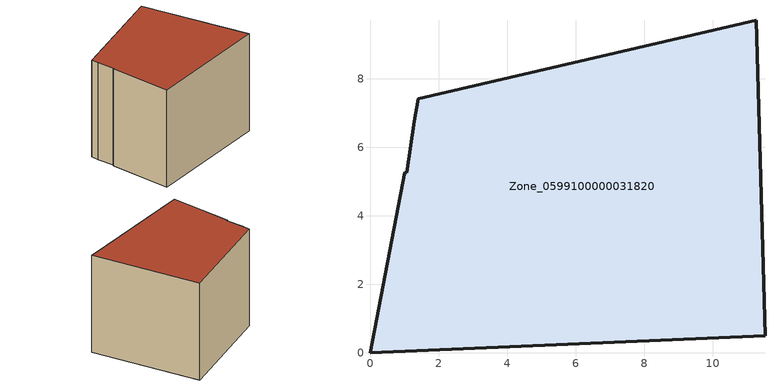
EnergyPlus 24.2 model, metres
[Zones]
Zone_0599100000031820
 floor ground (C_G): 1.27,6.76 1.4,7.43 11.26,9.72 11.52,0.5 0,0 0.99,5.28 1.06,5.26 z0
 wall outside (C_F): 11.52,0.5 11.26,9.72 1.4,7.43 1.27,6.76 1.06,5.26 0.99,5.28 0,0 11.52,0.5 z0:7.65
 roof outside (C_R): 1.4,7.43 1.27,6.76 1.06,5.26 0.99,5.28 0,0 11.52,0.5 11.26,9.72 z7.65
[BUILDING]
Pand.0599100000031820: North Axis=0; Terrain=City; Loads Convergence Tolerance Value=0.04; Temperature Convergence Tolerance Value=0.4; Solar Distribution=FullExterior; Maximum Number of Warmup Days=25; Minimum Number of Warmup Days=1
[Site:Location]
Rotterdam.The.Hague.AP_ZH_NLD Design_Conditions: Latitude=51.96; Longitude=4.45; Time Zone=1; Elevation=-4.5
[SITE:GROUNDTEMPERATURE:BUILDINGSURFACE]
18, 18, 18, 18, 18, 18, 18, 18, 18, 18, 18, 18
[MATERIAL] Thermal Absorptance=0.9; Solar Absorptance=0.7; Visible Absorptance=0.7
Name | Roughness | Thickness | Conductivity | Density | Specific Heat
G.TC.1946 | MediumSmooth | 0.15 | 1 | 540 | 1210
F.TC.1946 | Rough | 0.3 | 0.857143 | 1920 | 840
R.TC.1946 | MediumRough | 0.2 | 0.909091 | 1500 | 1000
[CONSTRUCTION]
C_G: G.TC.1946
C_F: F.TC.1946
C_R: R.TC.1946
[ZONE]
Zone_0599100000031820: Type=1; Multiplier=1; Ceiling Height=Autocalculate; Volume=Autocalculate; Floor Area=autocalculate; Part of Total Floor Area=Yes
[ZONEINFILTRATION:DESIGNFLOWRATE]
Infil_Zone_0599100000031820: Zone or ZoneList or Space or SpaceList=Zone_0599100000031820; Schedule=AlwaysOn; Design Flow Rate Calculation Method=Flow/Area; Flow Rate per Floor Area=0.003; Constant Term Coefficient=1; Temperature Term Coefficient=0; Velocity Term Coefficient=0; Velocity Squared Term Coefficient=0
[HVACTEMPLATE:ZONE:IDEALLOADSAIRSYSTEM]
Zone_0599100000031820: Maximum Heating Supply Air Temperature=50; Minimum Cooling Supply Air Temperature=13; Maximum Heating Supply Air Humidity Ratio=0.0156; Minimum Cooling Supply Air Humidity Ratio=0.0077; Heating Limit=NoLimit; Cooling Limit=NoLimit; Dehumidification Control Type=ConstantSensibleHeatRatio; Cooling Sensible Heat Ratio=0.7; Dehumidification Setpoint=60; Humidification Control Type=None; Humidification Setpoint=30; Outdoor Air Method=None; Outdoor Air Flow Rate per Person=0.00944; Outdoor Air Flow Rate per Zone Floor Area=0; Outdoor Air Flow Rate per Zone=0; Demand Controlled Ventilation Type=None; Outdoor Air Economizer Type=NoEconomizer; Heat Recovery Type=None; Sensible Heat Recovery Effectiveness=0.7; Latent Heat Recovery Effectiveness=0.65
[ZONECONTROL:THERMOSTAT]
ThermostatControl_Zone_0599100000031820: Zone or ZoneList=Zone_0599100000031820; Control Type Schedule=DualSetpointControlType; Control 1=Thermostat_Zone_0599100000031820; Temperature Difference Between Cutout And Setpoint=0
[THERMOSTATSETPOINT:DUALSETPOINT]
Thermostat_Zone_0599100000031820: Heating Setpoint Temperature Schedule=HeatingSetpoint_Zone_0599100000031820; Cooling Setpoint Temperature Schedule=CoolingSetpoint_Zone_0599100000031820
[SCHEDULE:COMPACT]
HeatingSetpoint_Zone_0599100000031820: Through: 12/31, For: AllDays, Until: 24:00, 21
CoolingSetpoint_Zone_0599100000031820: Through: 12/31, For: AllDays, Until: 24:00, 24
DualSetpointControlType: Through: 12/31, For: AllDays, Until: 24:00, 4
AlwaysOn: Through: 12/31, For: AllDays, Until: 24:00, 1
